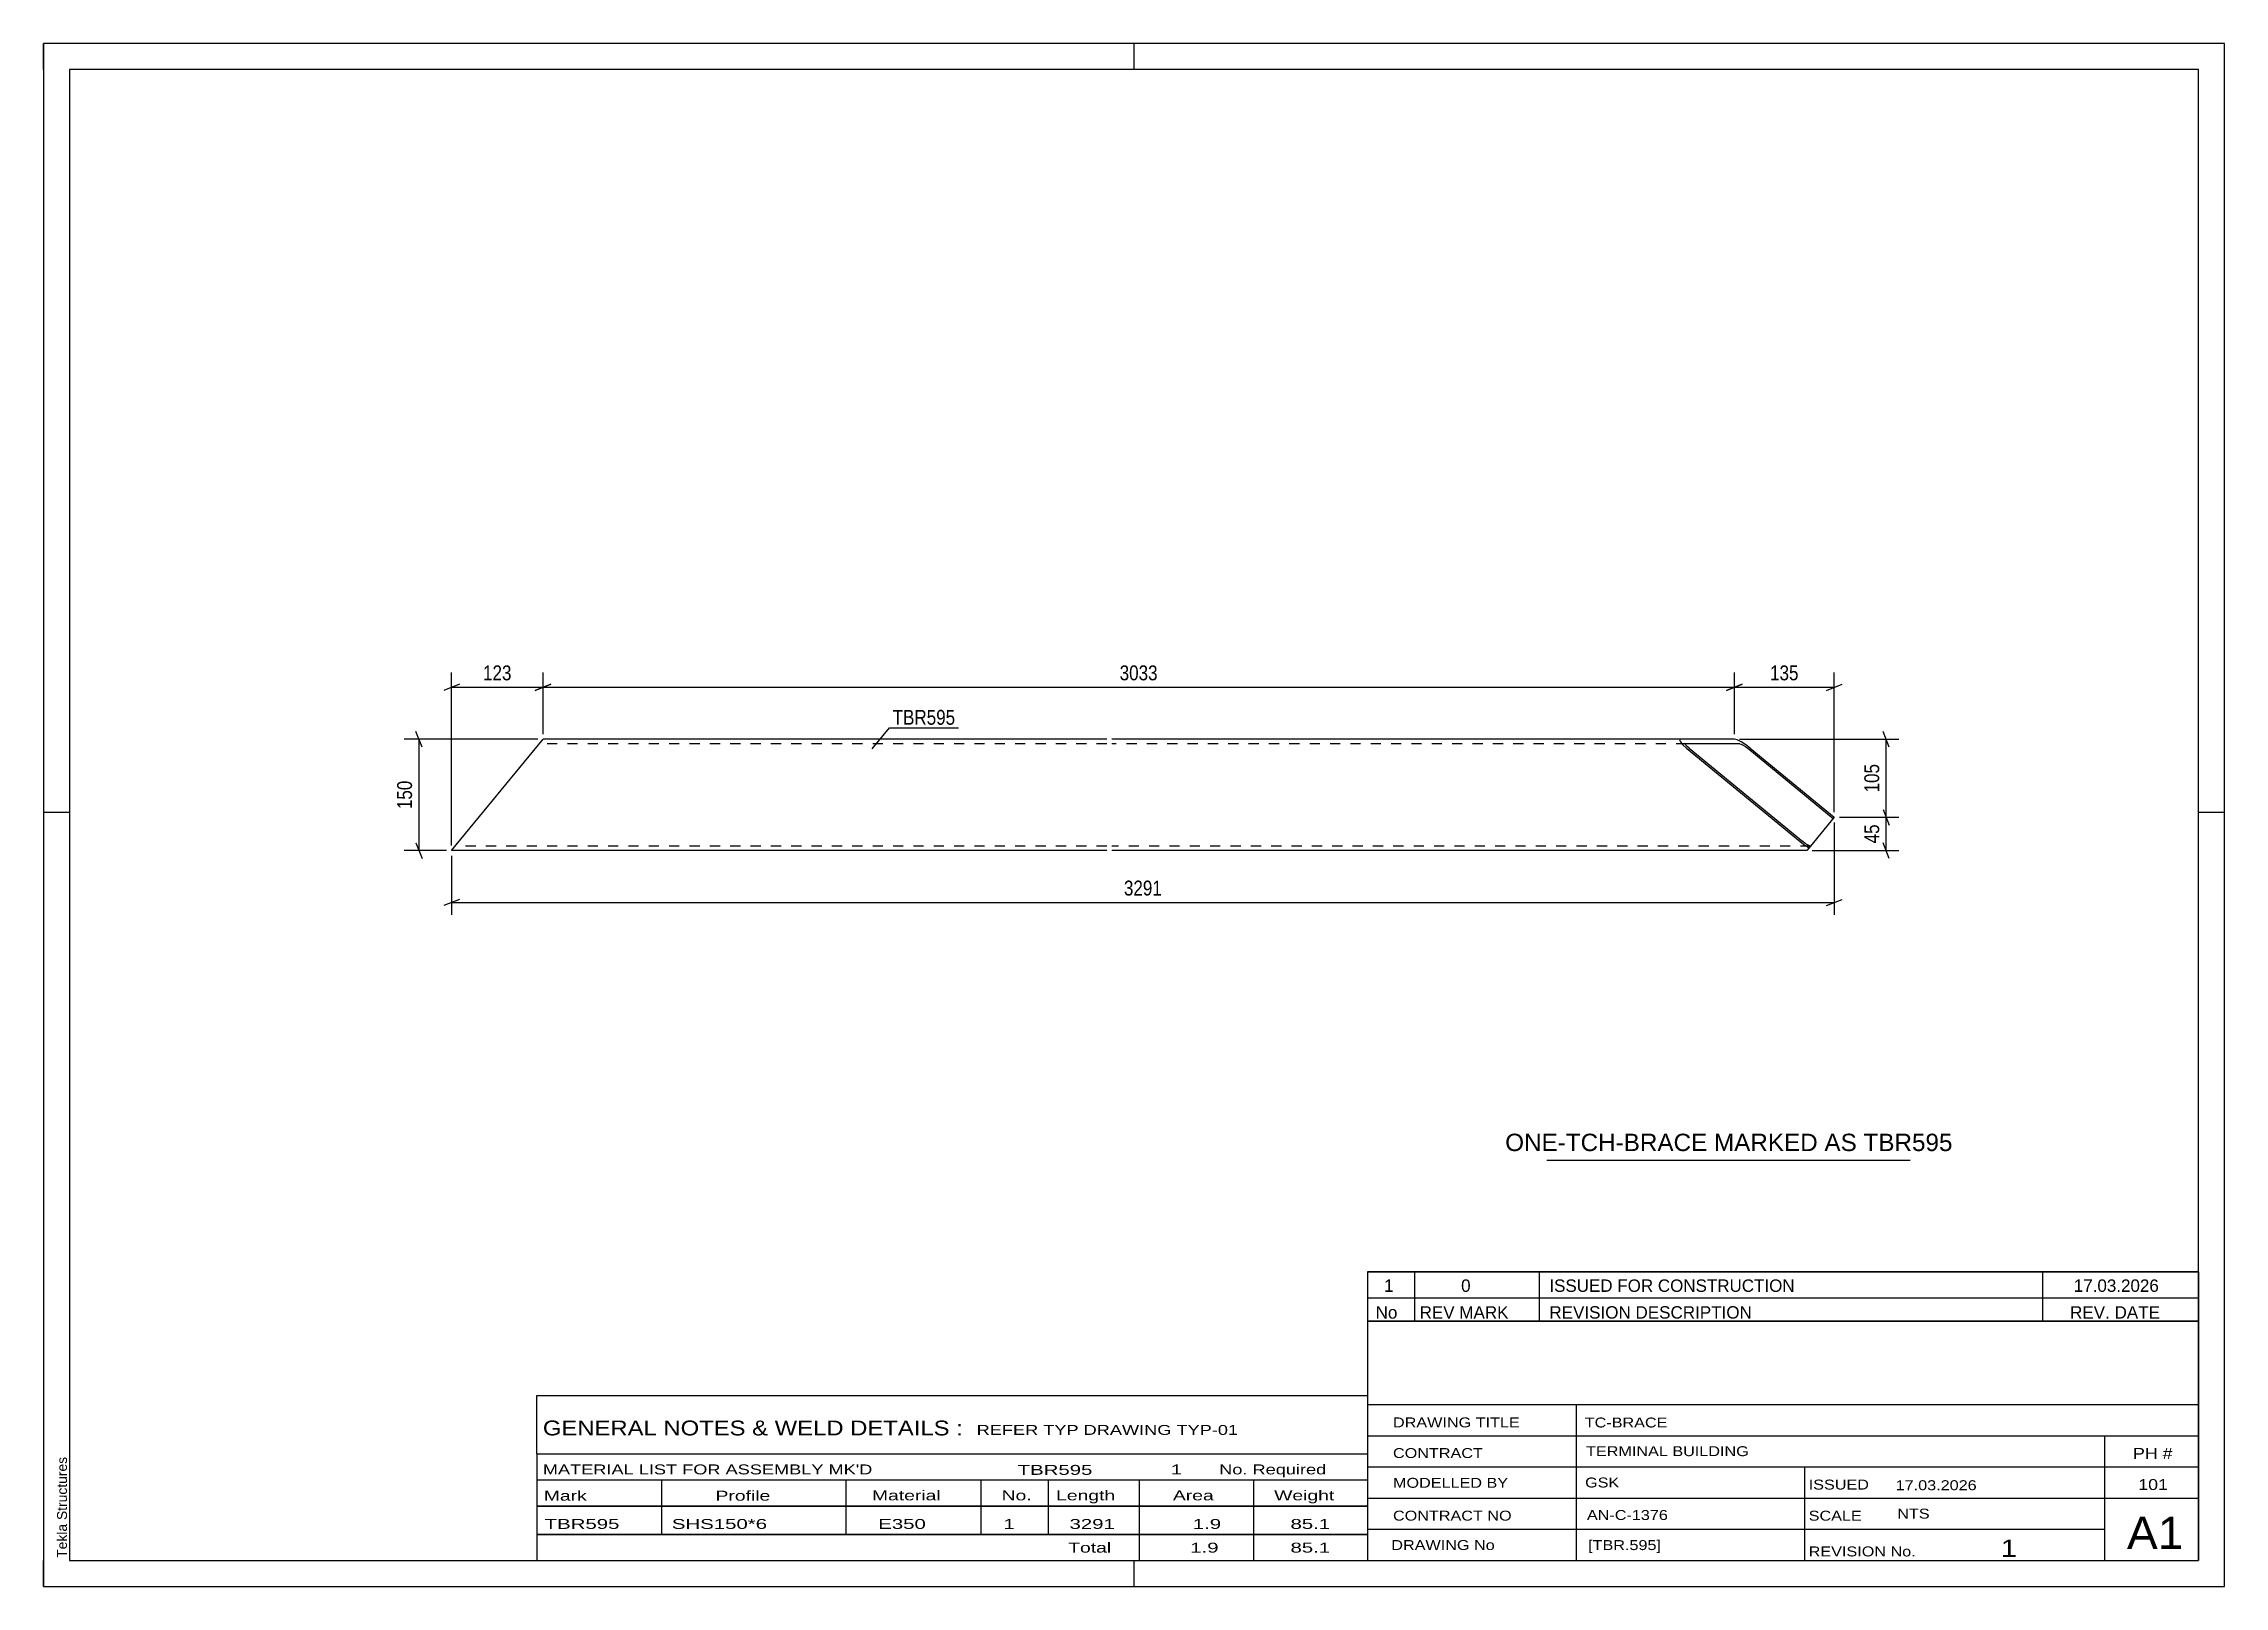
# Model space of a CAD drawing. Header units: millimetres. Extents: x 0 to 420, y 0 to 297.
import ezdxf

# ---------------------------------------------------------------- set-up
doc = ezdxf.new("R2010")
doc.units = ezdxf.units.MM
doc.linetypes.add('DXK_LINE_DOT2', pattern=[3.9198, 1.9599, -1.9599])
doc.styles.add('Arial', font='ARIAL.TTF', dxfattribs={"height": 0.2})
doc.styles.add('Arial Narrow', font='ARIALN.TTF', dxfattribs={"height": 0.2})

# ---------------------------------------------------------------- blocks, each defined once
blk = doc.blocks.new('Unknown-585398649-1162')
at = {"color": 5, "linetype": 'Continuous'}
for p, q in [((420, 297), (0, 297)), ((0, 297), (0, 0)), ((0, 292), (0, 297)), ((210, 292), (210, 297)), ((420, 0), (420, 297)), ((415, 292), (5, 292)), ((5, 292), (5, 5)), ((415, 5), (415, 292)), ((5, 149), (0, 149)), ((420, 149), (415, 149)), ((0, 0), (0, 5)), ((5, 5), (415, 5)), ((210, 0), (210, 5)), ((0, 0), (420, 0))]:
    blk.add_line(p, q, dxfattribs=at)
at = {"color": 174, "linetype": 'Continuous', "style": 'Arial'}
blk.add_text('Tekla Structures', height=1.9102, rotation=90, dxfattribs=at).set_placement((4.5, 5.5))
blk = doc.blocks.new('Part-585398649-1384 - 1380')
at = {"color": 2, "linetype": 'Continuous'}
for p, q in [((78.57, 141.65), (96.18, 163.08)), ((204.75, 163.08), (96.18, 163.08)), ((315.3, 163.08), (205.75, 163.08)), ((315.3, 163.08), (315.08, 162.95)), ((315.08, 162.95), (315.22, 162.58)), ((315.22, 162.58), (315.68, 162.02)), ((325.62, 163.08), (315.3, 163.08)), ((315.68, 162.02), (316.41, 161.37)), ((316.24, 162.16), (316.35, 162.23)), ((316.3, 161.97), (316.24, 162.16)), ((316.54, 161.7), (316.3, 161.97)), ((326.66, 162.23), (316.35, 162.23)), ((316.41, 161.37), (338.31, 143.37)), ((316.9, 161.37), (316.54, 161.7)), ((316.9, 161.37), (338.8, 143.37)), ((326.16, 162.95), (325.62, 163.08)), ((326.93, 162.58), (326.16, 162.95)), ((326.66, 162.23), (326.93, 162.16)), ((327.82, 162.02), (326.93, 162.58)), ((326.93, 162.16), (327.32, 161.97)), ((327.32, 161.97), (327.76, 161.7)), ((327.76, 161.7), (328.2, 161.37)), ((328.69, 161.37), (327.82, 162.02)), ((328.2, 161.37), (344.67, 147.83)), ((328.69, 161.37), (344.87, 148.07)), ((344.87, 148.07), (340.3, 142.51)), ((344.87, 148.07), (344.87, 148.07)), ((338.31, 143.37), (339.18, 142.71)), ((339.24, 143.04), (338.8, 143.37)), ((339.68, 142.76), (339.24, 143.04)), ((204.75, 141.65), (78.57, 141.65)), ((339.6, 141.65), (205.75, 141.65)), ((339.18, 142.71), (340.03, 142.18)), ((340.3, 142.51), (339.6, 141.65)), ((340.07, 142.58), (339.68, 142.76)), ((340.3, 142.51), (340.07, 142.58))]:
    blk.add_line(p, q, dxfattribs=at)
at = {"color": 7, "linetype": 'DXK_LINE_DOT2'}
for p, q in [((204.75, 162.23), (95.47, 162.23)), ((316.35, 162.23), (205.75, 162.23)), ((79.27, 142.51), (79.33, 142.58)), ((204.75, 142.51), (79.27, 142.51)), ((340.3, 142.51), (205.75, 142.51))]:
    blk.add_line(p, q, dxfattribs=at)
blk = doc.blocks.new('StraightDimension-585398649-1617 - 1380')
at = {"color": 7, "linetype": 'Continuous'}
for p, q in [((80.07, 173.68), (77.07, 172.48)), ((78.57, 142.65), (78.57, 175.93)), ((78.57, 173.08), (96.18, 173.08)), ((94.68, 172.48), (97.68, 173.68)), ((96.18, 164.08), (96.18, 175.93))]:
    blk.add_line(p, q, dxfattribs=at)
at = {"color": 0}
blk.add_wipeout([(90.71, 173.83), (90.71, 178.03), (84.03, 178.03), (84.03, 173.83)], dxfattribs=at)
at = {"color": 3, "style": 'Arial Narrow'}
blk.add_text('123', height=2.863, dxfattribs=at).set_placement((84.63, 174.43))
blk = doc.blocks.new('StraightDimension-585398649-1665 - 1380')
at = {"color": 7, "linetype": 'Continuous'}
for p, q in [((345.87, 148.07), (357.27, 148.07)), ((354.27, 149.57), (355.47, 146.57)), ((354.87, 141.65), (354.87, 148.07)), ((355.47, 140.15), (354.27, 143.15)), ((340.6, 141.65), (357.27, 141.65))]:
    blk.add_line(p, q, dxfattribs=at)
at = {"color": 0}
blk.add_wipeout([(354.12, 147.29), (349.92, 147.29), (349.92, 142.44), (354.12, 142.44)], dxfattribs=at)
at = {"color": 3, "style": 'Arial Narrow'}
blk.add_text('45', height=2.863, rotation=90.0002, dxfattribs=at).set_placement((353.52, 143.04))
blk = doc.blocks.new('StraightDimension-585398649-1423 - 1380')
at = {"color": 7, "linetype": 'Continuous'}
for p, q in [((344.87, 147.07), (344.87, 129.25)), ((78.57, 140.65), (78.57, 129.25)), ((80.07, 132.25), (77.07, 131.05)), ((78.57, 131.65), (344.87, 131.65)), ((343.37, 131.05), (346.37, 132.25))]:
    blk.add_line(p, q, dxfattribs=at)
at = {"color": 0}
blk.add_wipeout([(215.98, 132.4), (215.98, 136.6), (207.46, 136.6), (207.46, 132.4)], dxfattribs=at)
at = {"color": 3, "style": 'Arial Narrow'}
blk.add_text('3291', height=2.863, dxfattribs=at).set_placement((208.06, 133))
blk = doc.blocks.new('StraightDimension-585398649-1615 - 1380')
at = {"color": 7, "linetype": 'Continuous'}
for p, q in [((327.12, 173.68), (324.12, 172.48)), ((325.62, 164.08), (325.62, 175.93)), ((325.62, 173.08), (344.87, 173.08)), ((343.37, 172.48), (346.37, 173.68)), ((344.87, 149.07), (344.87, 175.93))]:
    blk.add_line(p, q, dxfattribs=at)
at = {"color": 0}
blk.add_wipeout([(338.59, 173.83), (338.59, 178.03), (331.9, 178.03), (331.9, 173.83)], dxfattribs=at)
at = {"color": 3, "style": 'Arial Narrow'}
blk.add_text('135', height=2.863, dxfattribs=at).set_placement((332.5, 174.43))
blk = doc.blocks.new('StraightDimension-585398649-1616 - 1380')
at = {"color": 7, "linetype": 'Continuous'}
for p, q in [((97.68, 173.68), (94.68, 172.48)), ((96.18, 164.08), (96.18, 175.93)), ((96.18, 173.08), (325.62, 173.08)), ((324.12, 172.48), (327.12, 173.68)), ((325.62, 164.08), (325.62, 175.93))]:
    blk.add_line(p, q, dxfattribs=at)
at = {"color": 0}
blk.add_wipeout([(215.16, 173.83), (215.16, 178.03), (206.64, 178.03), (206.64, 173.83)], dxfattribs=at)
at = {"color": 3, "style": 'Arial Narrow'}
blk.add_text('3033', height=2.863, dxfattribs=at).set_placement((207.24, 174.43))
blk = doc.blocks.new('StraightDimension-585398649-1664 - 1380')
at = {"color": 7, "linetype": 'Continuous'}
for p, q in [((355.47, 161.58), (354.27, 164.58)), ((326.62, 163.08), (357.27, 163.08)), ((354.87, 148.07), (354.87, 163.08)), ((345.87, 148.07), (357.27, 148.07)), ((354.27, 149.57), (355.47, 146.57))]:
    blk.add_line(p, q, dxfattribs=at)
at = {"color": 0}
blk.add_wipeout([(354.12, 158.92), (349.92, 158.92), (349.92, 152.24), (354.12, 152.24)], dxfattribs=at)
at = {"color": 3, "style": 'Arial Narrow'}
blk.add_text('105', height=2.863, rotation=90.0002, dxfattribs=at).set_placement((353.52, 152.84))
blk = doc.blocks.new('StraightDimension-585398649-1689 - 1380')
at = {"color": 7, "linetype": 'Continuous'}
for p, q in [((72.9, 161.58), (71.7, 164.58)), ((95.18, 163.08), (69.45, 163.08)), ((72.3, 141.65), (72.3, 163.08)), ((71.7, 143.15), (72.9, 140.15)), ((77.57, 141.65), (69.45, 141.65))]:
    blk.add_line(p, q, dxfattribs=at)
at = {"color": 0}
blk.add_wipeout([(71.55, 155.71), (67.35, 155.71), (67.35, 149.03), (71.55, 149.03)], dxfattribs=at)
at = {"color": 3, "style": 'Arial Narrow'}
blk.add_text('150', height=2.863, rotation=90.0002, dxfattribs=at).set_placement((70.95, 149.63))
blk = doc.blocks.new('Unknown-585398649-1745')
at = {"color": 7, "linetype": 'Continuous'}
for p, q in [((255, 51.05), (255, 5)), ((255, 51.05), (415, 51.05)), ((415, 51), (415, 5)), ((255, 35), (415, 35)), ((295.14, 35), (295.14, 5)), ((255, 29), (415, 29)), ((397, 5.05), (397, 29.05)), ((255, 23), (415, 23)), ((339.14, 23), (339.14, 5)), ((255, 17), (415, 17)), ((255, 11), (397, 11)), ((255, 5), (415, 5))]:
    blk.add_line(p, q, dxfattribs=at)
at = {"color": 7, "style": 'Arial Narrow'}
for s, height, width, p in [('DRAWING TITLE', 1.9089, 1.425378, (259.88, 30.61)), ('TC-BRACE', 1.909, 1.425378, (296.81, 30.59)), ('CONTRACT', 1.909, 1.425378, (259.88, 24.71)), ('TERMINAL BUILDING', 1.9089, 1.425378, (297.06, 25.07)), ('MODELLED BY', 1.9089, 1.425378, (259.88, 18.98)), ('GSK', 1.909, 1.425378, (296.88, 19.04)), ('ISSUED', 1.909, 1.425378, (339.94, 18.64)), ('17.03.2026', 1.909, 1.425378, (356.69, 18.52)), ('CONTRACT NO', 1.9089, 1.425378, (259.88, 12.66)), ('AN-C-1376', 1.909, 1.425378, (297.23, 12.78)), ('SCALE', 1.909, 1.425378, (339.94, 12.65)), ('A1', 6.204, 1.25, (401.24, 7.2)), ('DRAWING No', 1.909, 1.425378, (259.56, 7)), ('[TBR.595]', 1.909, 1.425378, (297.46, 6.99)), ('1', 3.34, 1.5, (376.91, 5.68)), ('REVISION No.', 1.9089, 1.425378, (339.94, 5.77))]:
    blk.add_text(s, height=height, dxfattribs=dict(at, width=width)).set_placement(p)
at = {"color": 7, "linetype": 'Continuous', "style": 'Arial Narrow'}
for s, height, width, p in [('PH #', 2.1, 1.42538, (402.4, 24.55)), ('101', 2.1, 1.42538, (403.41, 18.55)), ('NTS', 1.909, 1.425378, (357, 13.05))]:
    blk.add_text(s, height=height, dxfattribs=dict(at, width=width)).set_placement(p)
blk = doc.blocks.new('Unknown-585398649-1746')
at = {"color": 7, "linetype": 'Continuous'}
for p, q in [((255, 60.55), (415, 60.55)), ((415, 60.55), (255, 60.55)), ((255, 60.55), (255, 55.55)), ((264, 60.55), (264, 55.55)), ((288, 60.55), (288, 55.55)), ((385, 60.55), (385, 55.55)), ((415, 60.55), (415, 55.55)), ((255, 55.55), (415, 55.55)), ((255, 55.55), (255, 51.05)), ((255, 55.55), (415, 55.55)), ((264, 55.55), (264, 51.05)), ((288, 55.55), (288, 51.05)), ((385, 55.55), (385, 51.05)), ((415, 55.55), (415, 51.05)), ((415, 51.05), (255, 51.05))]:
    blk.add_line(p, q, dxfattribs=at)
at = {"color": 7, "linetype": 'Continuous', "style": 'Arial Narrow'}
for s, height, width, p in [('1', 2.39, 1.196471, (258.16, 56.7)), ('0', 2.39, 1.196471, (273, 56.7)), ('ISSUED FOR CONSTRUCTION', 2.3861, 1.196471, (290, 56.7)), ('17.03.2026', 2.386, 1.196471, (391, 56.7)), ('No', 2.386, 1.2, (256.54, 51.55)), ('REV MARK', 2.386, 1.2, (265, 51.55)), ('REVISION DESCRIPTION', 2.3861, 1.2, (290, 51.55)), ('REV. DATE', 2.386, 1.2, (390.28, 51.55))]:
    blk.add_text(s, height=height, dxfattribs=dict(at, width=width)).set_placement(p)
blk = doc.blocks.new('Unknown-585398649-1747')
at = {"color": 7, "linetype": 'Continuous'}
for p, q in [((95, 36.75), (255, 36.75)), ((95, 25.5), (95, 36.75)), ((255, 36.75), (255, 25.5)), ((95, 25.5), (255, 25.5)), ((95, 25.5), (95, 20.5)), ((255, 25.5), (255, 20.5)), ((95, 20.5), (255, 20.5)), ((95, 20.5), (95, 15.5)), ((119, 20.5), (119, 15.5)), ((154.5, 20.5), (154.5, 15.5)), ((180.5, 20.5), (180.5, 15.5)), ((193.5, 20.5), (193.5, 15.5)), ((211, 20.5), (211, 15.5)), ((233, 20.5), (233, 15.5)), ((255, 20.5), (255, 15.5)), ((95, 15.5), (255, 15.5)), ((95, 15.45), (95, 10.05)), ((95, 15.45), (255, 15.45)), ((119, 15.5), (119, 10)), ((154.5, 15.5), (154.5, 10)), ((180.5, 15.5), (180.5, 10)), ((193.5, 15.5), (193.5, 10)), ((211, 15.5), (211, 10)), ((233, 15.5), (233, 10)), ((255, 15.45), (255, 10.05)), ((95, 10.05), (255, 10.05)), ((95, 10), (255, 10)), ((95, 10), (95, 5)), ((211, 10), (211, 5)), ((233, 10), (233, 5)), ((255, 10), (255, 5)), ((95, 5), (255, 5))]:
    blk.add_line(p, q, dxfattribs=at)
at = {"color": 7, "style": 'Arial Narrow'}
for s, height, width, p in [('GENERAL NOTES & WELD DETAILS :', 2.8633, 1.4, (96.15, 29.06)), ('REFER TYP DRAWING TYP-01', 1.9089, 1.6, (179.7, 29.16)), ("MATERIAL LIST FOR ASSEMBLY MK'D", 1.9089, 1.6, (96.15, 21.56)), ('TBR595', 1.909, 1.794707, (187.59, 21.47)), ('1', 1.91, 1.794707, (217.08, 21.56)), ('No. Required', 1.9089, 1.6, (226.41, 21.56)), ('Mark', 1.909, 1.7, (96.34, 16.5)), ('Profile', 1.909, 1.7, (129.41, 16.5)), ('Material', 1.909, 1.7, (159.54, 16.56)), ('No.', 1.909, 1.7, (184.5, 16.56)), ('Length', 1.909, 1.7, (195, 16.56)), ('Area', 1.909, 1.7, (217.5, 16.56)), ('Weight', 1.909, 1.7, (237, 16.56))]:
    blk.add_text(s, height=height, dxfattribs=dict(at, width=width)).set_placement(p)
at = {"color": 7, "linetype": 'Continuous', "style": 'Arial Narrow'}
for s, height, width, p in [('TBR595', 1.909, 1.794707, (96.5, 11.06)), ('SHS150*6', 1.909, 1.794707, (121, 11.06)), ('E350', 1.909, 1.794707, (160.74, 11.06)), ('1', 1.91, 1.794707, (184.86, 11.06)), ('3291', 1.909, 1.794707, (197.58, 11.06)), ('1.9', 1.909, 1.794707, (221.32, 11.06)), ('85.1', 1.909, 1.794707, (240.14, 11.06)), ('Total', 1.909, 1.7, (197.33, 6.5)), ('1.9', 1.909, 1.794707, (220.83, 6.5)), ('85.1', 1.909, 1.794707, (240.14, 6.5))]:
    blk.add_text(s, height=height, dxfattribs=dict(at, width=width)).set_placement(p)
blk = doc.blocks.new('Unknown-585398649-1748')
at = {"color": 7, "linetype": 'Continuous'}
blk.add_line((289.5, 82.05), (359.5, 82.05), dxfattribs=at)
at = {"color": 7, "style": 'Arial'}
blk.add_text('ONE-TCH-BRACE MARKED AS TBR595', height=3.3428, dxfattribs=at).set_placement((281.49, 83.8))
blk = doc.blocks.new('Mark-585398649-1415 - 1380')
at = {"color": 0}
blk.add_wipeout([(175.57, 165.87), (175.57, 168.87), (163.52, 168.87), (163.52, 165.87)], dxfattribs=at)
blk.add_wipeout([(175.57, 165.87), (175.57, 168.87), (163.52, 168.87), (163.52, 165.87)], dxfattribs=at)
at = {"color": 30, "linetype": 'Continuous'}
for p, q in [((159.55, 161.22), (162.92, 165.27)), ((162.92, 165.27), (176.17, 165.27))]:
    blk.add_line(p, q, dxfattribs=at)
at = {"color": 3, "style": 'Arial Narrow'}
blk.add_text('TBR595', height=2.863, dxfattribs=at).set_placement((163.52, 165.87))

msp = doc.modelspace()

# ---------------------------------------------------------------- block references
for name in ['Unknown-585398649-1162', 'Part-585398649-1384 - 1380', 'Unknown-585398649-1748', 'Unknown-585398649-1746', 'Unknown-585398649-1745', 'Unknown-585398649-1747']:
    msp.add_blockref(name, (0, 0))

# ---------------------------------------------------------------- next in the draw order: block references
for name in ['StraightDimension-585398649-1617 - 1380', 'StraightDimension-585398649-1665 - 1380']:
    msp.add_blockref(name, (0, 0))

# ---------------------------------------------------------------- next in the draw order: block references
msp.add_blockref('StraightDimension-585398649-1423 - 1380', (0, 0))

# ---------------------------------------------------------------- next in the draw order: block references
msp.add_blockref('StraightDimension-585398649-1615 - 1380', (0, 0))

# ---------------------------------------------------------------- next in the draw order: block references
msp.add_blockref('StraightDimension-585398649-1616 - 1380', (0, 0))

# ---------------------------------------------------------------- next in the draw order: block references
for name in ['Mark-585398649-1415 - 1380', 'StraightDimension-585398649-1689 - 1380', 'StraightDimension-585398649-1664 - 1380']:
    msp.add_blockref(name, (0, 0))

doc.saveas('drawing.dxf')
